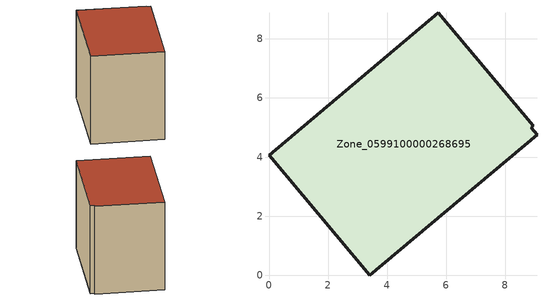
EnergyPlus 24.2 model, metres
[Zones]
Zone_0599100000268695
 floor ground (C_G): 8.96,5.05 8.89,4.99 9.08,4.75 3.42,0 0,4.06 5.74,8.88 z0
 wall outside (C_F): 8.96,5.05 5.74,8.88 0,4.06 3.42,0 9.08,4.75 8.89,4.99 8.96,5.05 z0:6.91
 roof outside (C_R): 8.89,4.99 8.96,5.05 5.74,8.88 0,4.06 3.42,0 9.08,4.75 z6.91
[BUILDING]
Pand.0599100000268695: North Axis=0; Terrain=City; Loads Convergence Tolerance Value=0.04; Temperature Convergence Tolerance Value=0.4; Solar Distribution=FullExterior; Maximum Number of Warmup Days=25; Minimum Number of Warmup Days=1
[Site:Location]
Rotterdam.The.Hague.AP_ZH_NLD Design_Conditions: Latitude=51.96; Longitude=4.45; Time Zone=1; Elevation=-4.5
[SITE:GROUNDTEMPERATURE:BUILDINGSURFACE]
18, 18, 18, 18, 18, 18, 18, 18, 18, 18, 18, 18
[MATERIAL] Thermal Absorptance=0.9; Solar Absorptance=0.7; Visible Absorptance=0.7
Name | Roughness | Thickness | Conductivity | Density | Specific Heat
G.TI.1946 | MediumSmooth | 0.15 | 1 | 540 | 1210
F.TI.1946 | Rough | 0.3 | 0.857143 | 1920 | 840
R.TI.1946 | MediumRough | 0.2 | 0.1 | 1500 | 1000
[CONSTRUCTION]
C_G: G.TI.1946
C_F: F.TI.1946
C_R: R.TI.1946
[ZONE]
Zone_0599100000268695: Type=1; Multiplier=1; Ceiling Height=Autocalculate; Volume=Autocalculate; Floor Area=autocalculate; Part of Total Floor Area=Yes
[ZONEINFILTRATION:DESIGNFLOWRATE]
Infil_Zone_0599100000268695: Zone or ZoneList or Space or SpaceList=Zone_0599100000268695; Schedule=AlwaysOn; Design Flow Rate Calculation Method=Flow/Area; Flow Rate per Floor Area=0.003; Constant Term Coefficient=1; Temperature Term Coefficient=0; Velocity Term Coefficient=0; Velocity Squared Term Coefficient=0
[HVACTEMPLATE:ZONE:IDEALLOADSAIRSYSTEM]
Zone_0599100000268695: Maximum Heating Supply Air Temperature=50; Minimum Cooling Supply Air Temperature=13; Maximum Heating Supply Air Humidity Ratio=0.0156; Minimum Cooling Supply Air Humidity Ratio=0.0077; Heating Limit=NoLimit; Cooling Limit=NoLimit; Dehumidification Control Type=ConstantSensibleHeatRatio; Cooling Sensible Heat Ratio=0.7; Dehumidification Setpoint=60; Humidification Control Type=None; Humidification Setpoint=30; Outdoor Air Method=None; Outdoor Air Flow Rate per Person=0.00944; Outdoor Air Flow Rate per Zone Floor Area=0; Outdoor Air Flow Rate per Zone=0; Demand Controlled Ventilation Type=None; Outdoor Air Economizer Type=NoEconomizer; Heat Recovery Type=None; Sensible Heat Recovery Effectiveness=0.7; Latent Heat Recovery Effectiveness=0.65
[ZONECONTROL:THERMOSTAT]
ThermostatControl_Zone_0599100000268695: Zone or ZoneList=Zone_0599100000268695; Control Type Schedule=DualSetpointControlType; Control 1=Thermostat_Zone_0599100000268695; Temperature Difference Between Cutout And Setpoint=0
[THERMOSTATSETPOINT:DUALSETPOINT]
Thermostat_Zone_0599100000268695: Heating Setpoint Temperature Schedule=HeatingSetpoint_Zone_0599100000268695; Cooling Setpoint Temperature Schedule=CoolingSetpoint_Zone_0599100000268695
[SCHEDULE:COMPACT]
HeatingSetpoint_Zone_0599100000268695: Through: 12/31, For: AllDays, Until: 24:00, 21
CoolingSetpoint_Zone_0599100000268695: Through: 12/31, For: AllDays, Until: 24:00, 24
DualSetpointControlType: Through: 12/31, For: AllDays, Until: 24:00, 4
AlwaysOn: Through: 12/31, For: AllDays, Until: 24:00, 1
